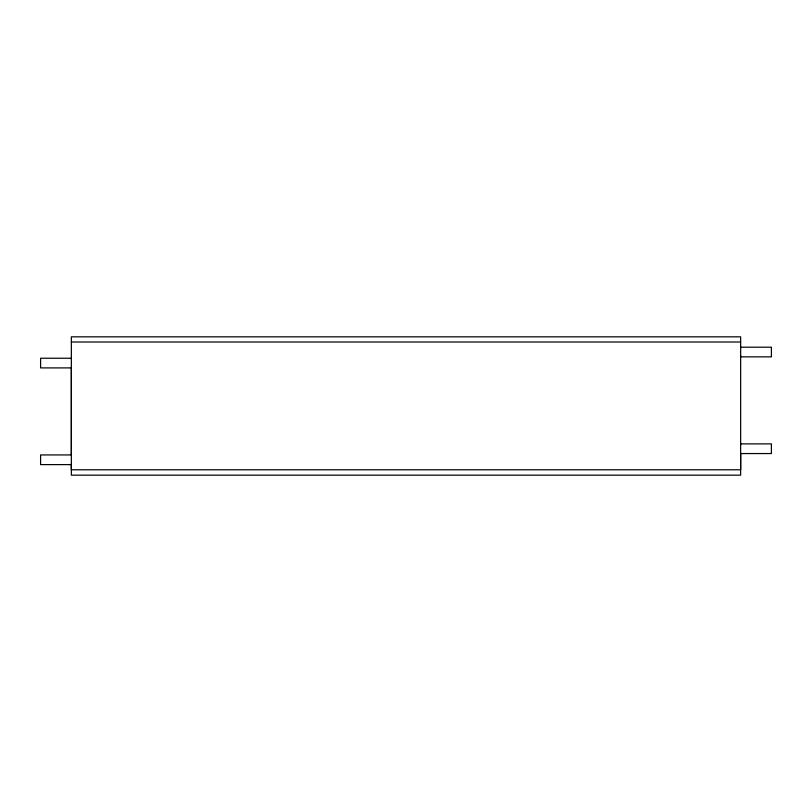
<?xml version="1.0" encoding="UTF-8"?>
<svg xmlns="http://www.w3.org/2000/svg" width="812" height="812" viewBox="0 0 812 812"><rect width="100%" height="100%" fill="white"/><g stroke="black" fill="none" stroke-linecap="round" stroke-linejoin="round"><path stroke-width="1.22" d="M740.645 347.191L771.4 347.191L771.4 356.854L740.645 356.854L740.645 336.828L71.354 336.828L71.354 469.783L740.645 469.783L740.645 443.88L771.4 443.88L771.4 453.553L740.645 453.553M740.645 444.986L740.645 355.697M71.354 342.004L740.645 342.004M71.354 358.234L40.6 358.234L40.6 367.907L71.354 367.907L71.354 454.933L40.6 454.933L40.6 464.606L71.354 464.606M740.645 453.796L740.645 475.172L71.354 475.172L71.354 463.855"/></g></svg>
